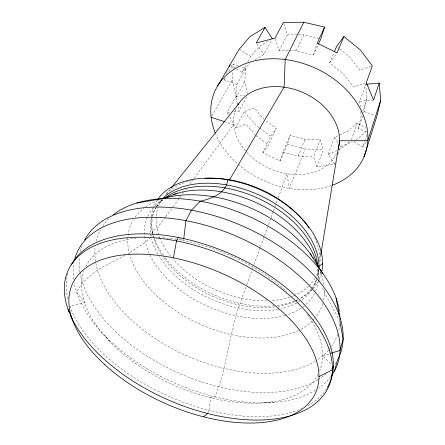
<?xml version="1.0" encoding="UTF-8"?>
<svg xmlns="http://www.w3.org/2000/svg" width="445" height="445" viewBox="0 0 445 445"><rect width="100%" height="100%" fill="white"/><g stroke="black" fill="none" stroke-linecap="round" stroke-linejoin="round"><path stroke-width="0.33" stroke-dasharray="2.23 1.67" d="M228.546 114.665L227.25 112.29L236.028 96.298L232.245 80.15L232.78 71.45M232.946 68.775L233.236 64.091L238.214 65.899M237.369 103.88L235.945 97.805L236.84 84.483L245.69 68.608L240.706 66.806M247.359 93.884L244.689 81.836L245.69 68.608M320.7 255.018L319.911 259.808L321.446 262.01M366.424 131.687L358.32 128.739L361.663 114.232M363.715 112.83L367.053 98.44L365.645 84.333L359.677 101.31L360.261 106.733M266.121 120.873L276.217 128.544L270.582 136.203L262.906 152.713L280.083 160.995L282.92 151.99L290.201 135.308L305.153 139.168L320.222 139.869L323.359 149.887L316.896 166.931L334.495 164.116L335.402 161.568M275.227 38.748L279.126 50.758L296.153 50.858L313.458 54.996L316.979 43.805M280.083 160.995L287.348 144.302L290.201 135.308M354.242 141.766L362.781 147.05L364.65 141.271M364.856 140.626L367.142 133.567M314.893 284.166L315.939 280.984M358.32 128.739L362.636 116.012M362.786 110.944L367.053 98.44M351.4 140.008L357.307 122.809L366.057 128.26M338.117 153.931L340.609 146.928L352.279 141.76M245.829 287.32L241.807 298.411L240.823 303.557C234.593 312.39 234.882 324.572 231.278 334.557C226.577 355.488 223.418 377.037 214.874 396.868L210.507 397.691L209 410.262L207.926 412.982M246.775 284.705L252.454 269.047M252.688 268.396L253.161 267.089M254.112 264.48L260.258 247.515M260.497 246.864L264.28 236.423M264.519 235.772L270.905 218.15M271.144 217.499L273.269 211.625M273.508 210.975L274.927 207.059M275.166 206.408L276.111 203.799M276.345 203.143L277.291 200.534M278.242 197.925L286.992 173.784L289.244 188.407L305.264 148.964L323.359 149.887M334.495 164.116L328.204 154.387L334.523 137.305L338.322 135.575M316.896 166.931L313.614 156.835L320.222 139.869M236.84 84.483L224.069 79.827L224.564 78.581M226.538 73.592L228.263 69.225M282.92 151.99L298.217 155.995L305.153 139.168M365.729 82.876L353.63 87.048L343.379 73.876L329.634 62.884L334.173 52.176M313.458 54.996L318.003 45.04M262.906 152.713L268.585 145.07L276.217 128.544M296.153 50.858L303.98 34.849L320.166 38.659M279.126 50.758L287.353 34.877L283.654 23.062M229.843 117.041L235.666 127.721L244.116 111.567L254.262 107.94L263.996 119.254M233.842 111.745L239.11 111.311L246.708 97.01M255.074 59.658L263.718 54.618L271.606 40.028M235.945 97.805L244.689 81.836M152.813 233.992L151.2 236.885A88.394 55.619 24 0 1 151.639 217.01M236.812 69.081L241.924 72.246L246.191 64.636M247.832 61.705L250.785 56.437L259.802 46.224L269.292 40.573M211.814 116.062L232.245 80.15M156.623 206.374L157.291 205.212M224.069 79.827L225.087 78.081M228.819 71.667L233.236 64.091M362.781 147.05L366.374 141.404M165.245 217.316L157.013 228.469L152.101 230.677L152.668 233.33M165.657 216.76L172.66 207.281M173.072 206.725L179.246 198.359M179.658 197.803L180.893 196.128M182.539 193.898L183.774 192.223M185.42 189.993L186.244 188.88M189.948 183.863L193.658 178.84M194.07 178.284L233.597 124.756L225.253 121.969M329.634 62.884L336.665 53.417M166.335 194.098L170.663 188.691M241.924 72.246L250.129 63.034M150.721 237.33L145.487 242.247L128.043 253.628M357.307 122.809L347.178 131.542L338.951 135.291M349.336 141.744L341.098 148.702L337.416 150.327M355.967 140.125L366.318 131.447M160.767 201.14L162.965 199.488M296.242 300.525L297.366 299.874A90.329 57.422 24 0 1 294.991 300.898M124.984 255.258L97.461 269.904L82.459 282.497L76.607 292.07L84.544 302.5L69.993 306.271A142.072 77.558 24 0 0 168.989 396.417A142.072 77.558 24 0 0 301.76 408.655M328.204 154.387L336.798 150.599M371.041 66.244L359.833 70.243L349.915 57.283L339.78 49.089M235.666 127.721L245.979 124.161L255.107 134.579M329.027 353.909L322.553 355.967L331.419 364.277M236.028 96.298L244.917 95.475M227.25 112.29L230.543 112.018M359.677 101.31L372.904 100.214M264.352 402.77L274.076 402.408M287.353 34.877L297.744 34.86M298.439 34.86L303.98 34.849M298.217 155.995L313.614 156.835M287.348 144.302L305.264 148.964M364.144 111.556L374.99 115.489M180.041 238.509L183.551 240.578M230.56 65.215L236.245 68.73M239.182 49.206L250.785 56.437M256.025 135.625L268.585 145.07M259.157 127.57L255.892 125.101L244.116 111.567M259.696 127.982L270.582 136.203M337.644 47.365L339.246 48.661M105.51 336.337L110.56 342.433M256.971 44.177L263.718 54.618M334.523 137.305L338.105 142.967M339.891 145.799L340.609 146.928M339.919 321.223L324.372 292.61L322.263 286.819M320.211 271.739L320.967 273.664M320.161 281.029L318.525 276.529L317.902 269.52A88.394 55.619 24 0 1 317.124 277.135M238.003 106.583L239.11 111.311M360.773 111.478L361.212 115.55M326.647 388.596A142.072 77.558 24 0 1 307.423 405.896M67.796 298.701A142.072 77.558 24 0 1 68.029 273.024M318.053 374.462A128.077 70.705 24 0 1 174.078 385.181A128.077 70.705 24 0 1 83.866 271.2M85.729 266.744A128.077 70.705 24 0 1 136.509 238.053M157.942 237.43A128.077 70.705 24 0 1 159.944 237.535M162.642 237.719A128.077 70.705 24 0 1 177.911 239.566M178.617 239.683A128.077 70.705 24 0 1 286.758 291.503M307.373 314.459A128.077 70.705 24 0 1 319.705 370.846M330.785 376.715A141.749 79.622 24 0 1 318.331 388.407M315.55 390.198A141.749 79.622 24 0 1 174.084 382.783A141.749 79.622 24 0 1 74.126 282.553M73.592 279.171A141.749 79.622 24 0 1 74.098 261.799M336.147 362.302A140.014 80.161 24 0 1 334.251 365.128M331.692 368.365A140.014 80.161 24 0 1 330.774 369.4M326.28 373.778A140.014 80.161 24 0 1 318.692 379.351M318.125 379.702A140.014 80.161 24 0 1 177.972 372.776A140.014 80.161 24 0 1 80.083 272.963M79.972 272.284A140.014 80.161 24 0 1 79.494 256.876M80.406 251.47A140.014 80.161 24 0 1 82.158 245.573M337.649 334.267A129.806 76.29 24 0 1 330.763 347.495M330.34 348.051A129.806 76.29 24 0 1 329.016 349.681M328.56 350.215A129.806 76.29 24 0 1 315.978 360.767M315.399 361.118A129.806 76.29 24 0 1 173.989 349.598A129.806 76.29 24 0 1 95.191 246.118M96.037 241.323A129.806 76.29 24 0 1 100.475 229.687M102.522 226.333A129.806 76.29 24 0 1 109.086 218.489M339.735 324.066A129.806 76.29 24 0 1 338.584 330.963M322.781 303.596A103.869 63.324 24 0 1 315.077 317.986M314.621 318.52A103.869 63.324 24 0 1 312.702 320.584M312.201 321.079A103.869 63.324 24 0 1 299.307 330.101M298.667 330.413A103.869 63.324 24 0 1 200.45 324.316A103.869 63.324 24 0 1 129.951 255.497M129.768 254.863A103.869 63.324 24 0 1 133.333 219.969M135.113 217.26A103.869 63.324 24 0 1 143.629 208.444M145.843 206.803A103.869 63.324 24 0 1 158.197 200.3M320.061 271.289A103.869 63.324 24 0 1 323.999 286.063M324.333 290.04A103.869 63.324 24 0 1 323.443 300.948M314.509 293.422A91.859 57.227 24 0 1 304.68 305.476M304.174 305.882A91.859 57.227 24 0 1 303.14 306.688M300.965 308.229A91.859 57.227 24 0 1 285.651 315.244M284.995 315.438A91.859 57.227 24 0 1 182.951 292.165A91.859 57.227 24 0 1 147.568 216.826M147.857 216.198A91.859 57.227 24 0 1 152.963 208.266M154.816 206.219A91.859 57.227 24 0 1 162.853 199.744M317.83 268.541A91.859 57.227 24 0 1 318.459 278.609M318.214 281.351A91.859 57.227 24 0 1 315.388 291.586M311.901 289.639A88.394 55.619 24 0 1 300.186 300.976M299.613 301.343A88.394 55.619 24 0 1 297.232 302.745M296.62 303.078A88.394 55.619 24 0 1 281.212 308.68M278.431 309.253A88.394 55.619 24 0 1 159.316 256.415M157.969 254.145A88.394 55.619 24 0 1 151.645 238.809M151.84 216.342A88.394 55.619 24 0 1 155.622 208.115M156.685 206.513A88.394 55.619 24 0 1 162.976 199.599M316.473 279.777A88.394 55.619 24 0 1 312.284 289.055M311.144 288.944A88.054 55.686 24 0 1 300.091 298.567M297.694 299.947A88.054 55.686 24 0 1 295.196 301.204M294.557 301.499A88.054 55.686 24 0 1 278.142 306.416M274.954 306.894A88.054 55.686 24 0 1 163.059 256.91M161.568 254.651A88.054 55.686 24 0 1 153.097 235.277M152.668 233.297A88.054 55.686 24 0 1 152.624 216.821M152.774 216.137A88.054 55.686 24 0 1 156.228 207.02M156.568 206.408A88.054 55.686 24 0 1 161.691 199.51M318.781 269.842A88.054 55.686 24 0 1 316.679 279.143M316.445 279.766A88.054 55.686 24 0 1 311.556 288.416M312.179 289.567A90.329 57.422 24 0 1 299.852 298.667M294.379 301.143A90.329 57.422 24 0 1 277.224 305.437M273.859 305.81A90.329 57.422 24 0 1 163.832 255.964M163.421 255.391A90.329 57.422 24 0 1 153.247 235.144M153.058 234.498A90.329 57.422 24 0 1 151.272 217.054M151.345 216.398A90.329 57.422 24 0 1 156.662 200.995M321.368 273.152A90.329 57.422 24 0 1 312.651 289.061M315.082 277.969A86.241 55.08 24 0 1 309.153 285.634M308.658 286.124A86.241 55.08 24 0 1 294.173 295.458M293.572 295.708A86.241 55.08 24 0 1 290.479 296.876M289.845 297.093A86.241 55.08 24 0 1 271.166 300.67M267.011 300.859A86.241 55.08 24 0 1 172.727 258.662M170.913 256.465A86.241 55.08 24 0 1 160.478 239.371M160.206 238.731A86.241 55.08 24 0 1 158.965 235.511M158.743 234.865A86.241 55.08 24 0 1 156.184 216.826M156.234 216.159A86.241 55.08 24 0 1 158.248 206.869M158.492 206.219A86.241 55.08 24 0 1 161.574 200.044M166.163 194.17A86.241 55.08 24 0 1 191.378 180.498M314.532 237.552A86.241 55.08 24 0 1 319.844 261.894M318.665 269.303A86.241 55.08 24 0 1 315.422 277.368M336.587 153.486A55.058 41.513 24 0 1 296.159 174.646A55.058 41.513 24 0 1 246.002 151.461M245.551 150.944A55.058 41.513 24 0 1 236.584 107.39M331.03 185.693A81.463 61.861 24 0 1 238.019 164.172M236.996 163.27A81.463 61.861 24 0 1 215.758 134.334"/><path stroke-width="0.67" d="M183.713 239.199L185.938 220.648L191.422 210.19L200.261 201.212C211.636 198.659 226.422 193.302 227.773 179.791L229.559 179.808L284.088 87.164L285.195 59.513L303.84 22.25L324.572 27.073L320.839 38.815L318.286 44.417M320.7 255.018L339.546 140.77L367.793 140.709L380.692 100.292L379.207 83.082L366.324 84.266M173.45 257.844L176.487 240.929L178.289 237.48M380.692 100.292L376.904 116.178L364.027 156.773M334.451 371.058L337.499 359.966A140.014 80.161 24 0 0 249.15 229.053A140.014 80.161 24 0 0 84.667 239.983M333.388 366.124L332.365 369.801L318.97 376.626M379.207 83.082L373.566 100.158L366.368 82.653L372.287 65.799L360.25 49.829L343.913 36.535L336.576 46.502L334.44 51.542M318.537 267.606L318.954 266.333L322.597 263.668M229.253 66.733L229.993 64.864M343.913 36.535L337.082 52.86L317.185 43.148L324.572 27.073M272.262 38.81L265.036 27.384L256.22 43.015L275.021 38.12L283.448 22.4L303.84 22.25M217.644 85.896L239.182 49.206L249.962 36.618L265.036 27.384M171.097 188.152L238.598 103.824M203.504 416.815L207.709 413.527M136.799 203.02L163.621 198.448L177.143 193.358M330.969 353.291L340.036 350.41L343.123 339.185L339.919 321.223M211.136 117.258L224.608 121.752M310.221 253.745L322.814 273.441M68.091 309.397L72.279 319.415M315.405 259.524L318.692 267.879M336.086 298.133L339.079 314.76M69.248 312.457A142.628 77.363 24 0 1 141.833 237.207A142.628 77.363 24 0 1 309.142 315.205A142.628 77.363 24 0 1 290.719 415.708M289.467 416.058A142.628 77.363 24 0 1 70.555 315.544M71.345 264.82A142.072 77.558 24 0 1 237.953 257.433A142.072 77.558 24 0 1 327.353 387.445M74.393 260.47A141.749 79.622 24 0 1 239.994 237.825A141.749 79.622 24 0 1 331.191 376.17M113.38 214.746A129.806 76.29 24 0 1 245.39 214.868A129.806 76.29 24 0 1 339.379 311.361M339.557 312.718A129.806 76.29 24 0 1 339.696 314.064M339.808 315.394A129.806 76.29 24 0 1 339.891 316.718M339.935 318.025A129.806 76.29 24 0 1 339.952 319.315M163.621 198.448A103.869 63.324 24 0 1 311.895 256.142M312.696 257.349A103.869 63.324 24 0 1 313.475 258.556M173.761 194.476A91.859 57.227 24 0 1 315.889 260.92M164.583 198.275A88.394 55.619 24 0 1 255.258 197.013A88.394 55.619 24 0 1 317.613 264.413M162.636 198.542A88.054 55.686 24 0 1 257.777 194.432A88.054 55.686 24 0 1 318.926 267.74M157.758 199.338A90.329 57.422 24 0 1 259.402 189.353A90.329 57.422 24 0 1 321.818 271.183M205.101 178.417A86.241 55.08 24 0 1 308.958 227.89M237.88 104.981A55.058 41.513 24 0 1 301.354 91.826A55.058 41.513 24 0 1 338.918 146.349M338.617 147.707A55.058 41.513 24 0 1 338.256 149.042M215.235 133.077A81.463 61.861 24 0 1 257.349 60.27A81.463 61.861 24 0 1 358.292 105.215A81.463 61.861 24 0 1 332.354 185.226M104.675 364.577A133.2 70.955 24 0 0 314.409 395.182A133.2 70.955 24 0 0 162.653 255.964A133.2 70.955 24 0 0 104.675 364.577"/></g></svg>
